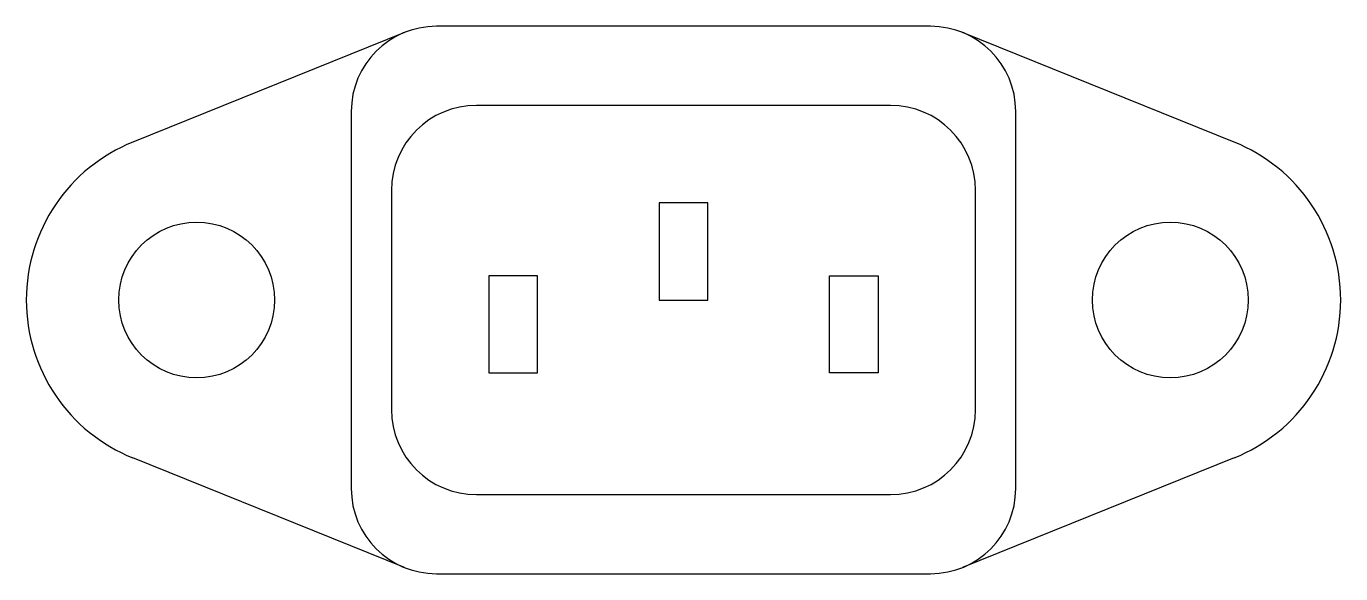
# Model space of a CAD drawing. Header units: millimetres. Extents: x -27 to 27, y -11.2 to 11.2.
import ezdxf

# ---------------------------------------------------------------- set-up
doc = ezdxf.new("R2010")
doc.units = ezdxf.units.MM
doc.layers.get('0').update_dxf_attribs({"color": 18, "lineweight": 25, "true_color": 0x000000})

msp = doc.modelspace()

# ---------------------------------------------------------------- linework, layer by layer
for p, q in [((-11.46, 10.996), (-22.62, 6.491)), ((10.15, 11.25), (-10.15, 11.25)), ((22.62, 6.491), (11.46, 10.996)), ((-13.65, 7.75), (-13.65, -7.75)), ((8.5, 8), (-8.5, 8)), ((13.65, -7.75), (13.65, 7.75)), ((-12, 4.5), (-12, -4.5)), ((12, -4.5), (12, 4.5)), ((1, 4), (-1, 4)), ((-1, 4), (-1, 0)), ((1, 0), (1, 4)), ((-6, 1), (-8, 1)), ((-8, 1), (-8, -3)), ((-6, -3), (-6, 1)), ((6, -3), (6, 1)), ((6, 1), (8, 1)), ((8, 1), (8, -3)), ((-1, 0), (1, 0)), ((-8, -3), (-6, -3)), ((8, -3), (6, -3)), ((-11.46, -10.996), (-22.62, -6.491)), ((22.62, -6.491), (11.46, -10.996)), ((-8.5, -8), (8.5, -8)), ((-10.15, -11.25), (10.15, -11.25))]:
    msp.add_line(p, q)
for centre in [(-20, 0), (20, 0)]:
    msp.add_circle(centre, 3.2)
for centre, radius, start, end in [((-10.15, 7.75), 3.5, 90, 180), ((10.15, 7.75), 3.5, 0, 90), ((-8.5, 4.5), 3.5, 90, 180), ((8.5, 4.5), 3.5, 0, 90), ((-20, 0), 7, 111.98, 248.02), ((20, 0), 7, 291.98, 68.02), ((-8.5, -4.5), 3.5, 180, 270), ((8.5, -4.5), 3.5, 270, 0), ((-10.15, -7.75), 3.5, 180, 270), ((10.15, -7.75), 3.5, 270, 0)]:
    msp.add_arc(centre, radius, start, end)

doc.saveas('drawing.dxf')
